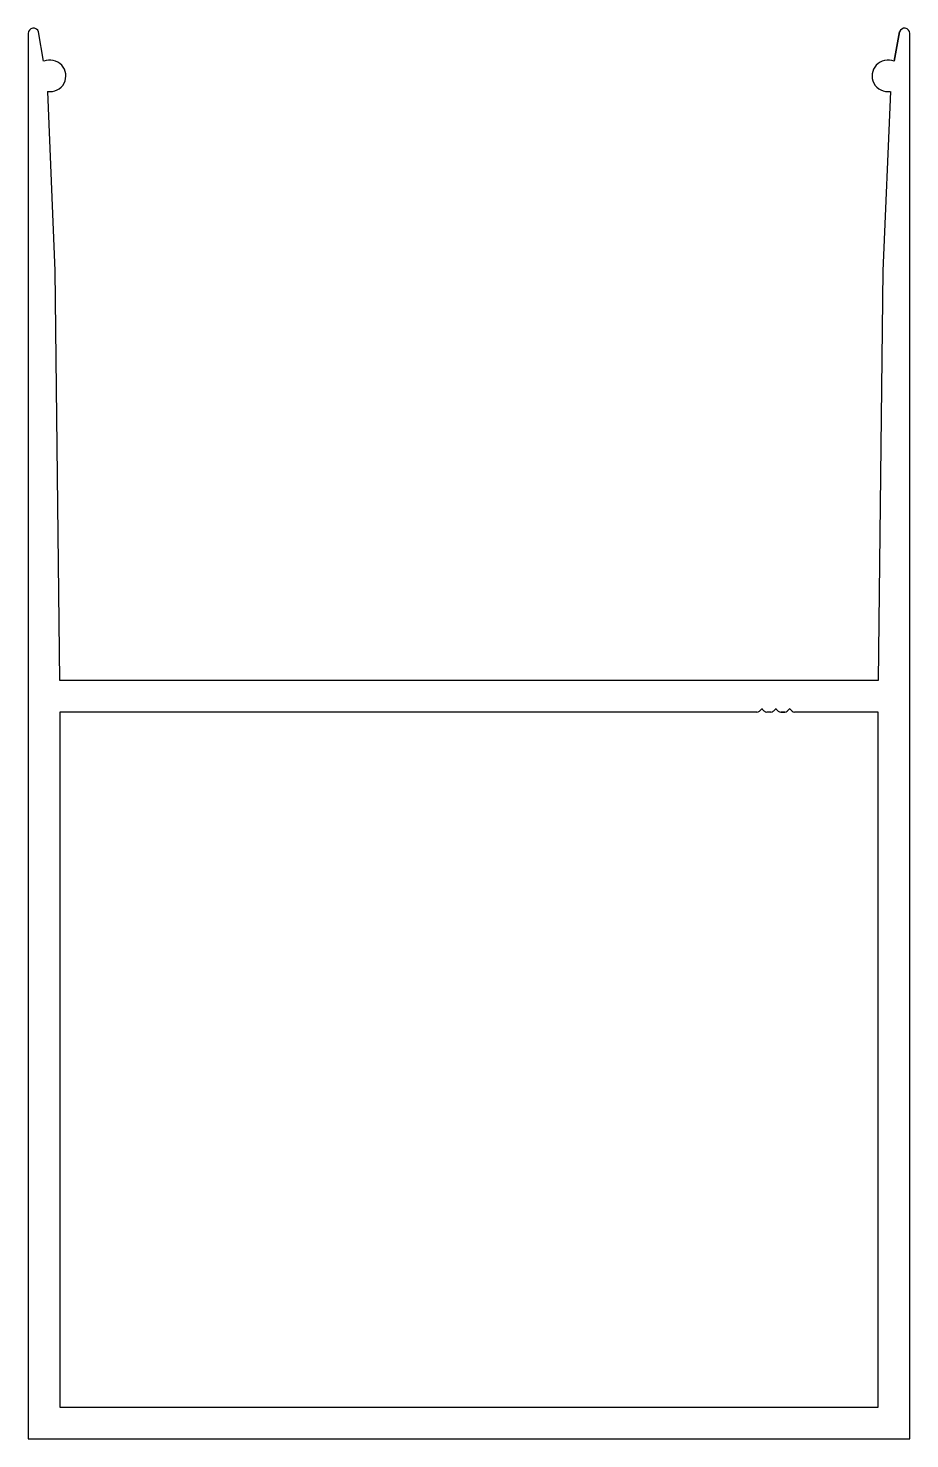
# Model space of a CAD drawing. Extents: x -32 to 32, y 0 to 102.
import ezdxf

# ---------------------------------------------------------------- set-up
doc = ezdxf.new("R2010")
doc.units = 0
doc.layers.add('1', color=7, linetype='CONTINUOUS')
doc.layers.add('DIE', color=4, linetype='CONTINUOUS')

msp = doc.modelspace()

# ---------------------------------------------------------------- linework, layer by layer
at = {"layer": '1', "color": 7, "linetype": 'CONTINUOUS'}
for p, q in [((21.09, 53.01), (20.92, 52.84)), ((21.27, 52.84), (21.1, 53.01)), ((22.09, 53.01), (21.92, 52.84)), ((22.27, 52.84), (22.1, 53.01)), ((23.09, 53.01), (22.92, 52.84)), ((23.27, 52.84), (23.1, 53.01)), ((20.74, 52.77), (-29.47, 52.77)), ((-29.47, 52.77), (-29.47, 2.71)), ((21.74, 52.77), (21.45, 52.77)), ((22.74, 52.77), (22.45, 52.77)), ((22.45, 52.77), (22.74, 52.77)), ((22.74, 52.77), (22.45, 52.77)), ((22.45, 52.77), (22.74, 52.77)), ((22.74, 52.77), (22.45, 52.77)), ((29.46, 52.77), (23.45, 52.77)), ((23.45, 52.77), (23.45, 52.77)), ((29.46, 2.71), (29.46, 52.77)), ((-29.47, 2.71), (29.46, 2.71))]:
    msp.add_line(p, q, dxfattribs=at)
for centre, radius, start, end in [((20.74, 53.02), 0.25, 270, 315), ((21.1, 53.01), 0.008, 45, 135), ((21.45, 53.02), 0.25, 225, 270), ((21.74, 53.02), 0.25, 270, 315), ((22.1, 53.01), 0.008, 45, 135), ((22.45, 53.02), 0.25, 225, 270), ((22.74, 53.02), 0.25, 270, 315), ((23.1, 53.01), 0.008, 45, 135), ((23.45, 53.02), 0.25, 225, 270)]:
    msp.add_arc(centre, radius, start, end, dxfattribs=at)
at = {"layer": 'DIE', "color": 7}
for p, q in [((-31.75, 101.65), (-31.75, 0.43)), ((-30.64, 99.65), (-31.01, 101.76)), ((31, 101.76), (30.63, 99.65)), ((30.63, 99.65), (31, 101.76)), ((31.75, 0.43), (31.75, 101.65)), ((-29.82, 84.56), (-30.35, 97.47)), ((30.35, 97.47), (29.81, 84.56)), ((-29.47, 55.05), (-29.82, 84.56)), ((29.81, 84.56), (29.46, 55.05)), ((29.46, 55.05), (-29.47, 55.05)), ((-31.75, 0.43), (31.75, 0.43))]:
    msp.add_line(p, q, dxfattribs=at)
for centre, radius, start, end in [((-31.37, 101.65), 0.381, 16.9845, 180.0002), ((31.37, 101.65), 0.381, 359.9998, 163.0155), ((-30.18, 98.6), 1.14, 261.1285, 113.5713), ((30.17, 98.6), 1.14, 66.4287, 278.8715)]:
    msp.add_arc(centre, radius, start, end, dxfattribs=at)

doc.saveas('drawing.dxf')
